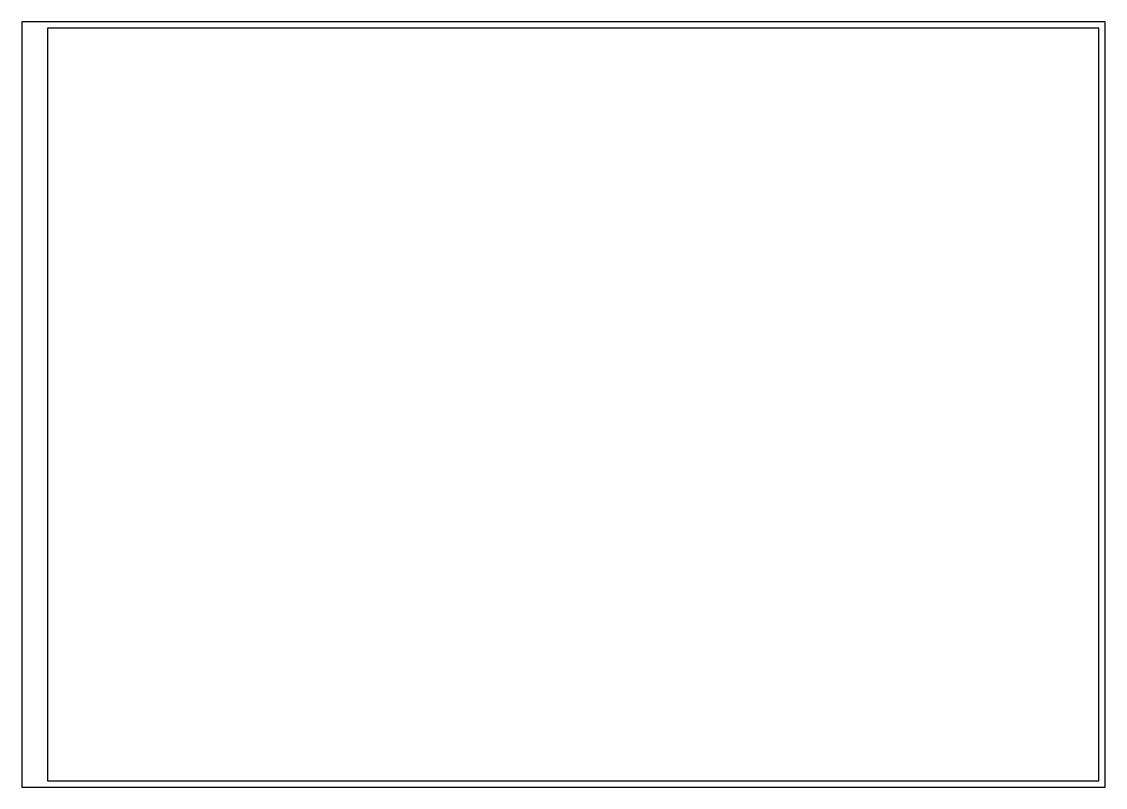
# Paper-space layout 'Лист3' of a CAD drawing. Header units: millimetres. Extents: x -7 to 834, y -20 to 574.
import ezdxf

# ---------------------------------------------------------------- set-up
doc = ezdxf.new("R2010")
doc.units = ezdxf.units.MM

psp = doc.layouts.new('Лист3')

# ---------------------------------------------------------------- linework, layer by layer
for p, q in [((828.54, 569.01), (12.54, 569.01)), ((12.54, 569.01), (12.54, -14.99)), ((828.54, -14.99), (828.54, 569.01)), ((12.54, -14.99), (828.54, -14.99)), ((-7.46, -19.99), (12.54, -19.99))]:
    psp.add_line(p, q)
psp.add_lwpolyline([(833.54, -19.99), (833.54, 574.01), (-7.46, 574.01), (-7.46, -19.99)], close=True)

doc.saveas('drawing.dxf')
